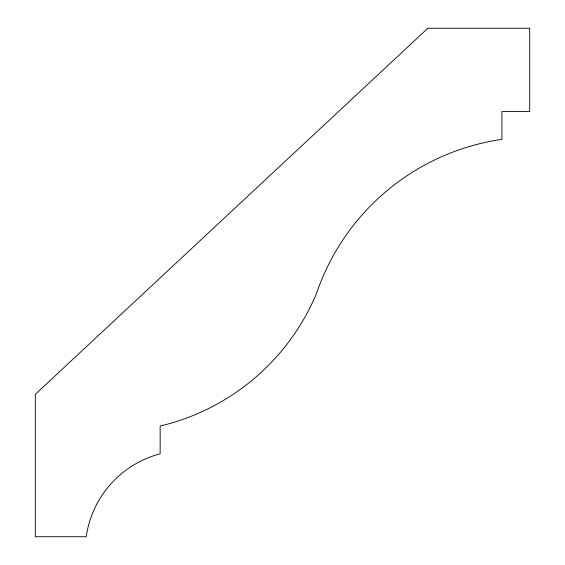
<?xml version="1.0" encoding="UTF-8"?>
<svg xmlns="http://www.w3.org/2000/svg" width="565" height="565" viewBox="0 0 565 565"><rect width="100%" height="100%" fill="white"/><g stroke="black" fill="none" stroke-linecap="round" stroke-linejoin="round"><path stroke-width="0.85" d="M427.86 28.25L35.305 394.314L35.305 536.75L86.219 536.75A100.499 100.499 0 0 1 160.149 453.801L160.149 426.024A225.958 225.958 0 0 0 316.315 293.955A230.88 230.88 0 0 1 501.911 139.364L501.911 111.588L529.695 111.588L529.695 28.25L427.86 28.25"/></g></svg>
